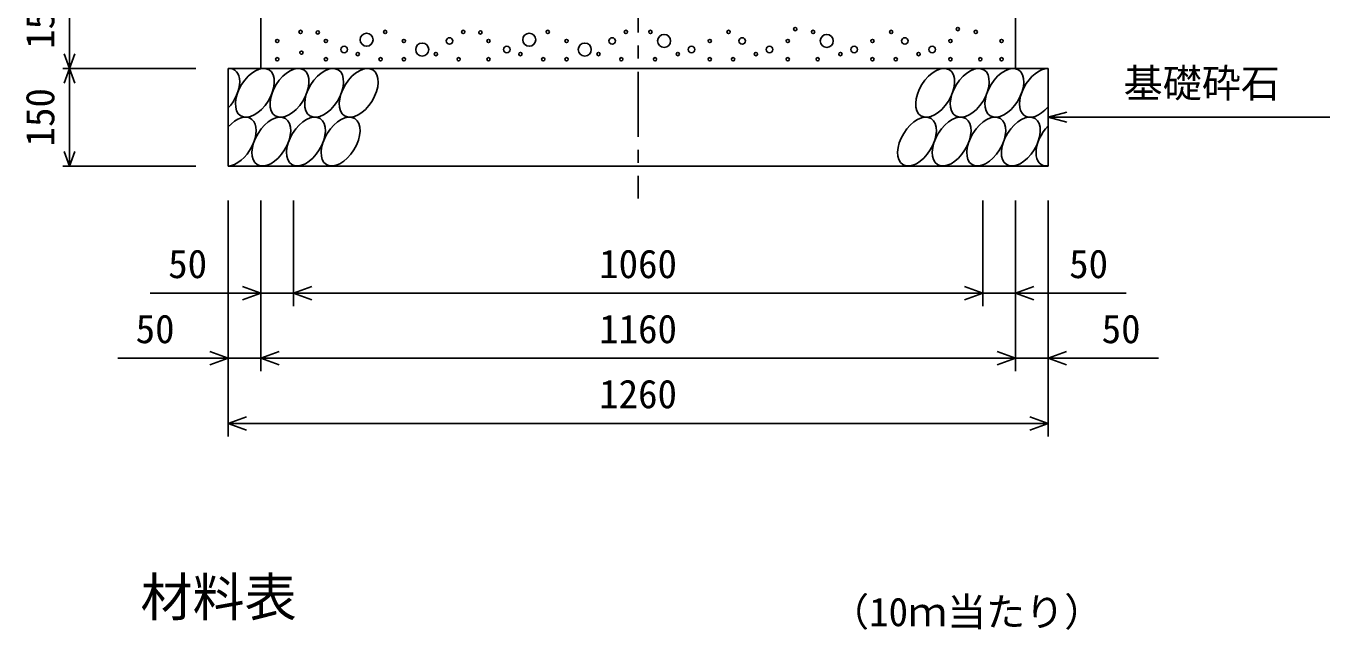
# Model space of a CAD drawing. Units: millimetres, scale not verified. Extents: x -16800 to 16800, y -5940 to 5940.
# Drawn here: x 1459 to 3463, y -2835 to -1907 of the extents above; entities that cross this region are included whole.
import ezdxf
from ezdxf.enums import TextEntityAlignment as Align

# ---------------------------------------------------------------- set-up
doc = ezdxf.new("R2010")
doc.units = ezdxf.units.MM
doc.header["$LTSCALE"] = 20
doc.linetypes.add('CHAIN1', pattern=[8, 5, -1, 1, -1])
for name, color, linetype, lineweight in [('0-0_DIM', 7, 'Continuous', 25), ('0-2_HATCH', 6, 'Continuous', 25), ('0-5_OUTLINE', 3, 'Continuous', 25), ('0-6_TXT', 7, 'Continuous', 25)]:
    doc.layers.add(name, color=color, linetype=linetype, lineweight=lineweight)
doc.styles.add('ＭＳ ゴシック', font='')
doc.styles.get('ＭＳ ゴシック').set_extended_font_data('MS Gothic')

msp = doc.modelspace()

# ---------------------------------------------------------------- linework, layer by layer
at = {"layer": '0-0_DIM', "linetype": 'CHAIN1'}
msp.add_line((2400, -376.66), (2400, -2171.66), dxfattribs=at)
at = {"layer": '0-0_DIM'}
for p, q in [((1525.8, -1971.66), (1525.8, -1821.66)), ((1515.8, -1971.66), (1720, -1971.66)), ((1525.8, -1971.66), (1525.8, -2121.66)), ((3030, -2046.66), (3058.98, -2038.9)), ((3030, -2046.66), (3463.31, -2046.66)), ((3030, -2046.66), (3058.98, -2054.43)), ((1515.8, -2121.66), (1720, -2121.66)), ((1770, -2537.18), (1770, -2174.83)), ((1820, -2437.18), (1820, -2174.83)), ((1870, -2337.18), (1870, -2174.83)), ((2930, -2337.18), (2930, -2174.83)), ((2980, -2437.18), (2980, -2174.83)), ((3030, -2537.18), (3030, -2174.83)), ((1650, -2317.18), (1870, -2317.18)), ((1870, -2317.18), (2930, -2317.18)), ((3150, -2317.18), (2930, -2317.18)), ((1600, -2417.18), (1820, -2417.18)), ((1820, -2417.18), (2980, -2417.18)), ((3200, -2417.18), (2980, -2417.18)), ((1770, -2517.18), (3030, -2517.18))]:
    msp.add_line(p, q, dxfattribs=at)
for points in [[(1534.01, -1949.11), (1525.8, -1971.66), (1517.59, -1949.11)], [(1534.01, -1994.21), (1525.8, -1971.66), (1517.59, -1994.21)], [(1534.01, -2099.11), (1525.8, -2121.66), (1517.59, -2099.11)], [(1791.81, -2306.92), (1820, -2317.18), (1791.81, -2327.44)], [(1898.19, -2327.44), (1870, -2317.18), (1898.19, -2306.92)], [(2901.81, -2306.92), (2930, -2317.18), (2901.81, -2327.44)], [(3008.19, -2306.92), (2980, -2317.18), (3008.19, -2327.44)], [(1741.81, -2406.92), (1770, -2417.18), (1741.81, -2427.44)], [(1848.19, -2427.44), (1820, -2417.18), (1848.19, -2406.92)], [(2951.81, -2406.92), (2980, -2417.18), (2951.81, -2427.44)], [(3058.19, -2406.92), (3030, -2417.18), (3058.19, -2427.44)], [(1798.19, -2527.44), (1770, -2517.18), (1798.19, -2506.92)], [(3001.81, -2506.92), (3030, -2517.18), (3001.81, -2527.44)]]:
    msp.add_lwpolyline(points, dxfattribs=at)
at = {"layer": '0-2_HATCH'}
for centre, radius in [((1881.09, -1915.5), 2.5), ((1907.55, -1916.4), 2.5), ((1982.58, -1927.5), 10), ((2011.09, -1915.5), 2.5), ((2131.09, -1915.5), 2.5), ((2157.55, -1916.4), 2.5), ((2232.58, -1927.5), 10), ((2261.09, -1915.5), 2.5), ((2381.09, -1915.5), 2.5), ((2418.91, -1915.5), 2.5), ((2439.94, -1929.5), 10), ((2538.91, -1915.5), 2.5), ((2641.37, -1911.18), 2.5), ((2668.91, -1915.5), 2.5), ((2689.94, -1929.5), 10), ((2788.91, -1915.5), 2.5), ((2891.37, -1911.18), 2.5), ((2918.91, -1915.5), 2.5), ((1845.17, -1929.5), 2.5), ((1919.97, -1929.5), 2.5), ((1948.01, -1942.63), 5), ((2039.97, -1929.5), 2.5), ((2068.01, -1942.63), 10), ((2110.06, -1929.5), 5), ((2169.97, -1929.5), 2.5), ((2198.01, -1942.63), 5), ((2289.97, -1929.5), 2.5), ((2318.01, -1942.63), 10), ((2360.06, -1929.5), 5), ((2481.99, -1942.63), 5), ((2510.03, -1929.5), 2.5), ((2559.94, -1929.5), 5), ((2601.99, -1942.63), 5), ((2630.03, -1929.5), 2.5), ((2731.99, -1942.63), 5), ((2760.03, -1929.5), 2.5), ((2809.94, -1929.5), 5), ((2851.99, -1942.63), 5), ((2880.03, -1929.5), 2.5), ((2958.55, -1929.5), 2.5), ((1845.17, -1957.52), 2.5), ((1882.36, -1947.44), 2.5), ((1919.97, -1957.52), 2.5), ((1969.03, -1949.64), 2.5), ((2004.08, -1957.52), 2.5), ((2039.97, -1957.52), 2.5), ((2089.03, -1949.64), 2.5), ((2124.08, -1957.52), 2.5), ((2169.97, -1957.52), 2.5), ((2219.03, -1949.64), 2.5), ((2254.08, -1957.52), 2.5), ((2289.97, -1957.52), 2.5), ((2339.03, -1949.64), 2.5), ((2374.08, -1957.52), 2.5), ((2425.92, -1957.52), 2.5), ((2460.97, -1949.64), 2.5), ((2510.03, -1957.52), 2.5), ((2545.92, -1957.52), 2.5), ((2580.97, -1949.64), 2.5), ((2630.03, -1957.52), 2.5), ((2675.92, -1957.52), 2.5), ((2710.97, -1949.64), 2.5), ((2760.03, -1957.52), 2.5), ((2795.92, -1957.52), 2.5), ((2830.97, -1949.64), 2.5), ((2880.03, -1957.52), 2.5), ((2925.92, -1957.52), 2.5), ((2958.55, -1957.52), 2.5)]:
    msp.add_circle(centre, radius, dxfattribs=at)
for centre, start_param, end_param in [((1757.64, -2009.18), 4.385593, 6.6745444), ((3016.14, -2009.18), 0.3357715, 4.4411806), ((1782.96, -2084.17), 3.5111464, 7.548991), ((3041.46, -2084.17), 1.2110787, 3.5658734)]:
    msp.add_ellipse(centre, major_axis=(21.81, 35.31), ratio=0.5792, start_param=start_param, end_param=end_param, dxfattribs=at)
for centre in [(1810.84, -2009.18), (1864.05, -2009.18), (1917.26, -2009.18), (1970.47, -2009.18), (2856.51, -2009.18), (2909.72, -2009.18), (2962.93, -2009.18), (1836.16, -2084.17), (1889.37, -2084.17), (1942.58, -2084.17), (2828.63, -2084.17), (2881.84, -2084.17), (2935.04, -2084.17), (2988.25, -2084.17)]:
    msp.add_ellipse(centre, major_axis=(21.81, 35.31), ratio=0.5792, dxfattribs=at)
at = {"layer": '0-5_OUTLINE'}
for p, q in [((1820, -1821.66), (1820, -1971.66)), ((2980, -1821.66), (2980, -1971.66)), ((1770, -1971.66), (1770, -2121.66)), ((1770, -1971.66), (3030, -1971.66)), ((3030, -1971.66), (3030, -2121.66)), ((1770, -2121.66), (3030, -2121.66))]:
    msp.add_line(p, q, dxfattribs=at)

# ---------------------------------------------------------------- texts
at = {"layer": '0-0_DIM', "style": 'ＭＳ ゴシック'}
for p in [(1515.8, -1941.66), (1515.8, -2091.66)]:
    msp.add_text('150', height=43.99, rotation=90, dxfattribs=at).set_placement(p, align=Align.BOTTOM_LEFT)
for s, p in [('基礎砕石', (3146.32, -2029.49)), ('50', (1677.56, -2307.18)), ('1060', (2340, -2307.18)), ('50', (3062.44, -2307.18)), ('50', (1627.56, -2407.18)), ('1160', (2340, -2407.18)), ('50', (3112.44, -2407.18)), ('1260', (2340, -2507.18))]:
    msp.add_text(s, height=43.99, dxfattribs=at).set_placement(p, align=Align.BOTTOM_LEFT)
at = {"layer": '0-6_TXT', "style": 'ＭＳ ゴシック'}
for s, height, p in [('材料表', 58.65, (1635, -2831.12)), ('（10ｍ当たり）', 43.99, (2695, -2842.13))]:
    msp.add_text(s, height=height, dxfattribs=at).set_placement(p, align=Align.BOTTOM_LEFT)

doc.saveas('drawing.dxf')
